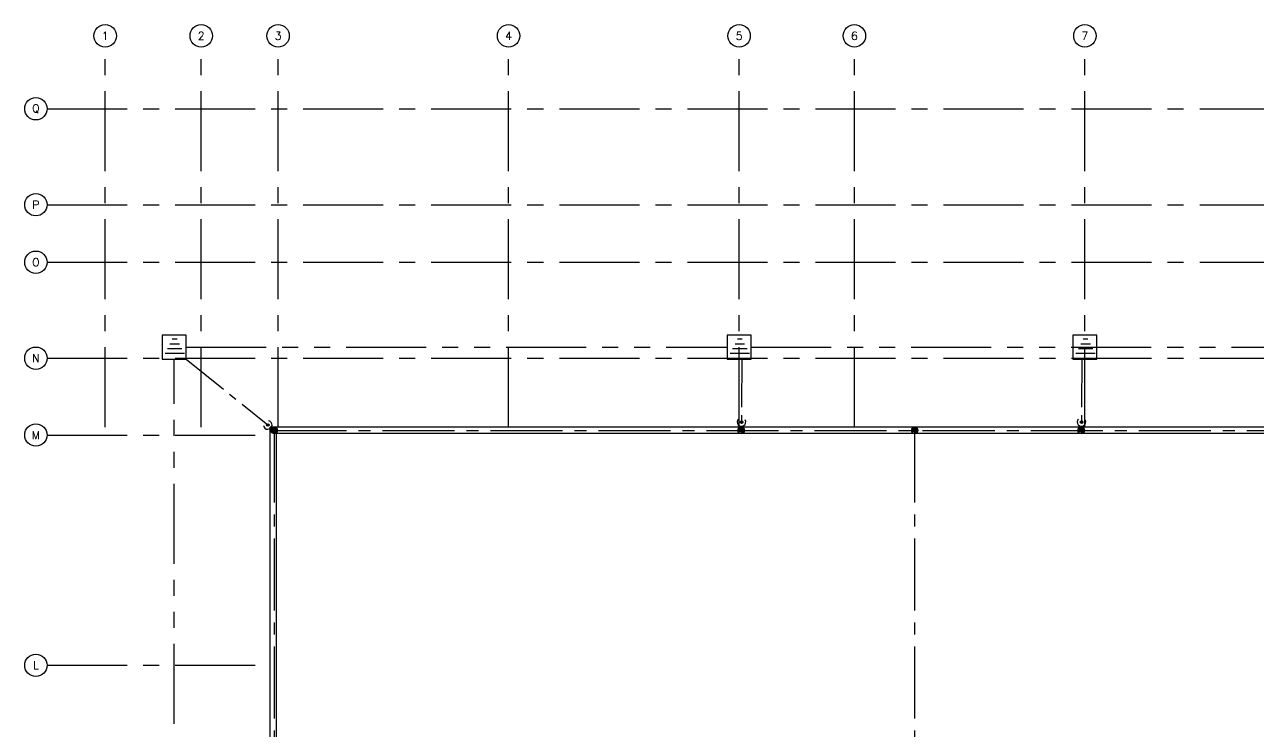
# Model space of a CAD drawing. Extents: x -4542 to -4430, y 158316 to 158395.
# Drawn here: x -4542.07 to -4503.53, y 158372.47 to 158394.56 of the extents above; entities that cross this region are included whole.
import ezdxf
from ezdxf.enums import TextEntityAlignment as Align

# ---------------------------------------------------------------- set-up
doc = ezdxf.new("R2010")
doc.units = 0
doc.header["$MEASUREMENT"] = 0
for name, pattern in [('CENTER2', [1.125, 0.75, -0.125, 0.125, -0.125]), ('CENTERX2', [4, 2.5, -0.5, 0.5, -0.5]), ('PHANTOM', [2.5, 1.25, -0.25, 0.25, -0.25, 0.25, -0.25])]:
    doc.linetypes.add(name, pattern=pattern)
doc.layers.get('0').update_dxf_attribs({"linetype": 'CONTINUOUS'})
for name, color, linetype in [('AX', 9, 'CONTINUOUS'), ('AX-CR', 7, 'CONTINUOUS'), ('AX-TXT', 6, 'CONTINUOUS'), ('AXES', 11, 'CENTERX2'), ('EARTHING', 4, 'PHANTOM'), ('L-NING', 4, 'CONTINUOUS'), ('ROOF', 7, 'CONTINUOUS')]:
    doc.layers.add(name, color=color, linetype=linetype)
doc.styles.add('ROMANS', font='ROMANS.shx', dxfattribs={"height": 200})

# ---------------------------------------------------------------- blocks, each defined once
blk = doc.blocks.new('AXU')
at = {"layer": 'AX-CR'}
blk.add_circle((0, 350), 350, dxfattribs=at)
at = {"layer": 'AX-TXT', "style": 'ROMANS'}
blk.add_attdef('AX', text='', height=250, dxfattribs=at).set_placement((0, 350), align=Align.MIDDLE)
blk = doc.blocks.new('AXL')
at = {"layer": 'AX-CR'}
blk.add_circle((-350, 0), 350, dxfattribs=at)
at = {"layer": 'AX-TXT', "style": 'ROMANS'}
blk.add_attdef('AX', text='', height=250, dxfattribs=at).set_placement((-350, 0), align=Align.MIDDLE)
blk = doc.blocks.new('*X22')
at = {"color": 0}
for p, q in [((91.354, 13.254), (91.434, 13.334)), ((91.362, 13.226), (91.462, 13.327)), ((91.369, 13.304), (91.384, 13.32)), ((91.377, 13.206), (91.483, 13.312)), ((91.398, 13.192), (91.497, 13.291)), ((91.426, 13.185), (91.504, 13.263))]:
    blk.add_line(p, q, dxfattribs=at)
blk = doc.blocks.new('SCC')
at = {"layer": 'L-NING'}
blk.add_circle((0, 0), 0.125, dxfattribs=at)
at = {"layer": 'L-NING', "xscale": 1.666666666666667, "yscale": 1.666666666666667, "zscale": 1.666666666666667}
blk.add_blockref('*X22', (-152.382, -22.099), dxfattribs=at)
blk = doc.blocks.new('*X21')
at = {"color": 0}
for p, q in [((91.354, 13.254), (91.434, 13.334)), ((91.362, 13.226), (91.462, 13.327)), ((91.369, 13.304), (91.384, 13.32)), ((91.377, 13.206), (91.483, 13.312)), ((91.398, 13.192), (91.497, 13.291)), ((91.426, 13.185), (91.504, 13.263))]:
    blk.add_line(p, q, dxfattribs=at)

msp = doc.modelspace()

# ---------------------------------------------------------------- linework, layer by layer
at = {"layer": 'AXES'}
for p, q in [((-4539.5515, 158381.9844), (-4539.5515, 158393.8628)), ((-4536.5515, 158381.9844), (-4536.5515, 158393.8628)), ((-4534.1515, 158381.9844), (-4534.1515, 158393.8628)), ((-4526.9515, 158381.9844), (-4526.9515, 158393.8628)), ((-4519.7515, 158381.9844), (-4519.7515, 158393.8628)), ((-4516.1515, 158381.9844), (-4516.1515, 158393.8628)), ((-4508.9515, 158381.9844), (-4508.9515, 158393.8628)), ((-4541.3662, 158391.9344), (-4475.9115, 158391.9344)), ((-4541.3662, 158388.9344), (-4451.7173, 158388.9344)), ((-4541.3662, 158387.1344), (-4451.7173, 158387.1344)), ((-4541.3662, 158384.1344), (-4451.7173, 158384.1344)), ((-4541.3662, 158381.7344), (-4534.4015, 158381.7344)), ((-4541.3662, 158374.5344), (-4534.4015, 158374.5344))]:
    msp.add_line(p, q, dxfattribs=at)
at = {"layer": 'EARTHING', "ltscale": 2}
for p, q in [((-4537.0265, 158384.4844), (-4520.1265, 158384.4844)), ((-4519.3765, 158384.4844), (-4502.1265, 158384.4844))]:
    msp.add_line(p, q, dxfattribs=at)
msp.add_lwpolyline([(-4537.4015, 158367.7094), (-4537.4015, 158384.1094)], dxfattribs=at)
at = {"layer": 'L-NING', "linetype": 'Continuous'}
for p, q in [((-4537.3043, 158384.7275), (-4537.4543, 158384.7275)), ((-4519.6543, 158384.7275), (-4519.8043, 158384.7275)), ((-4508.8543, 158384.7275), (-4509.0043, 158384.7275)), ((-4537.0793, 158384.2775), (-4537.6793, 158384.2775)), ((-4537.1543, 158384.4275), (-4537.6043, 158384.4275)), ((-4537.2293, 158384.5775), (-4537.5293, 158384.5775)), ((-4519.4293, 158384.2775), (-4520.0293, 158384.2775)), ((-4519.5043, 158384.4275), (-4519.9543, 158384.4275)), ((-4519.5793, 158384.5775), (-4519.8793, 158384.5775)), ((-4508.6293, 158384.2775), (-4509.2293, 158384.2775)), ((-4508.7043, 158384.4275), (-4509.1543, 158384.4275)), ((-4508.7793, 158384.5775), (-4509.0793, 158384.5775))]:
    msp.add_line(p, q, dxfattribs=at)
at = {"layer": 'L-NING', "linetype": 'CENTER2', "ltscale": 2}
for p, q in [((-4537.0265, 158384.1094), (-4534.4729, 158382.0517)), ((-4519.6683, 158384.1094), (-4519.6732, 158382.1438)), ((-4509.0491, 158384.1094), (-4509.054, 158382.1438))]:
    msp.add_line(p, q, dxfattribs=at)
at = {"layer": 'L-NING', "linetype": 'CENTER2', "ltscale": 3}
for p, q in [((-4534.2693, 158381.8736), (-4534.2693, 158353.9594)), ((-4534.2693, 158381.8736), (-4501.8515, 158381.8736)), ((-4514.2693, 158381.8736), (-4514.2693, 158322.7644))]:
    msp.add_line(p, q, dxfattribs=at)
at = {"layer": 'L-NING', "linetype": 'Continuous'}
for points in [[(-4537.0265, 158384.1094), (-4537.0265, 158384.8594), (-4537.7765, 158384.8594), (-4537.7765, 158384.1094)], [(-4519.3765, 158384.1094), (-4519.3765, 158384.8594), (-4520.1265, 158384.8594), (-4520.1265, 158384.1094)], [(-4508.5765, 158384.1094), (-4508.5765, 158384.8594), (-4509.3265, 158384.8594), (-4509.3265, 158384.1094)]]:
    msp.add_lwpolyline(points, close=True, dxfattribs=at)
at = {"layer": 'L-NING'}
for centre, major_axis in [((-4534.4729, 158382.0464), (0.1333, 0)), ((-4519.6773, 158382.1406), (0.0834, -0.104)), ((-4509.0581, 158382.1406), (0.0834, -0.104))]:
    msp.add_ellipse(centre, major_axis=major_axis, ratio=1, start_param=-3.031545, end_param=1.4282019, dxfattribs=at)
for centre, major_axis in [((-4534.4729, 158382.0464), (0, 0.04)), ((-4519.6773, 158382.1406), (0.0312, 0.025)), ((-4509.0581, 158382.1406), (0.0312, 0.025))]:
    msp.add_ellipse(centre, major_axis=major_axis, ratio=1, dxfattribs=at)
at = {"layer": 'ROOF'}
for p, q in [((-4501.7515, 158381.9844), (-4534.4015, 158381.9844)), ((-4501.9515, 158381.7844), (-4534.2015, 158381.7844))]:
    msp.add_line(p, q, dxfattribs=at)
at = {"layer": 'ROOF', "color": 0, "linetype": 'Continuous'}
for p, q in [((-4534.4015, 158354.0344), (-4534.4015, 158381.9844)), ((-4534.2015, 158353.8844), (-4534.2015, 158381.7844))]:
    msp.add_line(p, q, dxfattribs=at)

# ---------------------------------------------------------------- block references
at = {"layer": 'AX', "yscale": 0.0009999999892897904, "zscale": 0.001}
for name, p, xscale, values in [('AXU', (-4539.5515, 158393.8628), 0.001000000003841706, {'AX': '1'}), ('AXU', (-4536.5515, 158393.8628), 0.001000000003841706, {'AX': '2'}), ('AXU', (-4534.1515, 158393.8628), 0.001000000003841706, {'AX': '3'}), ('AXU', (-4526.9515, 158393.8628), 0.001000000047497451, {'AX': '4'}), ('AXU', (-4519.7515, 158393.8628), 0.001000000047497451, {'AX': '5'}), ('AXU', (-4516.1515, 158393.8628), 0.001000000047497451, {'AX': '6'}), ('AXU', (-4508.9515, 158393.8628), 0.001000000047497451, {'AX': '7'}), ('AXL', (-4541.3662, 158391.9344), 0.001000000003841706, {'AX': 'Q'}), ('AXL', (-4541.3662, 158388.9344), 0.001000000047497451, {'AX': 'P'}), ('AXL', (-4541.3662, 158387.1344), 0.001000000047497451, {'AX': 'O'}), ('AXL', (-4541.3662, 158384.1344), 0.001000000047497451, {'AX': 'N'}), ('AXL', (-4541.3662, 158381.7344), 0.001000000047497451, {'AX': 'M'}), ('AXL', (-4541.3662, 158374.5344), 0.001000000047497451, {'AX': 'L'})]:
    msp.add_blockref(name, p, dxfattribs=dict(at, xscale=xscale)).add_auto_attribs(values)
at = {"layer": 'L-NING', "xscale": -0.53333333333561, "yscale": 0.5333333333255723, "zscale": 0.5333333333333333}
for p, rotation in [((-4504.9933, 158342.5659), 314.9999999997927), ((-4532.0416, 158334.4448), 263.7187866719631), ((-4521.4224, 158334.4448), 263.7187866719631)]:
    msp.add_blockref('*X21', p, dxfattribs=dict(at, rotation=rotation))
at = {"layer": 'L-NING', "linetype": 'CENTER2', "xscale": 0.8000000000001819, "yscale": 0.7999999999883585, "zscale": 0.7999999999999999}
msp.add_blockref('SCC', (-4534.2693, 158381.8736), dxfattribs=at)
at = {"layer": 'L-NING', "linetype": 'CENTER2', "xscale": 0.8000000000001819, "yscale": 0.7999999999883585, "zscale": 0.7999999999999999, "rotation": 308.7187866721704}
for p in [(-4519.6848, 158381.8736), (-4514.2693, 158381.8736), (-4509.0656, 158381.8736)]:
    msp.add_blockref('SCC', p, dxfattribs=at)

doc.saveas('drawing.dxf')
